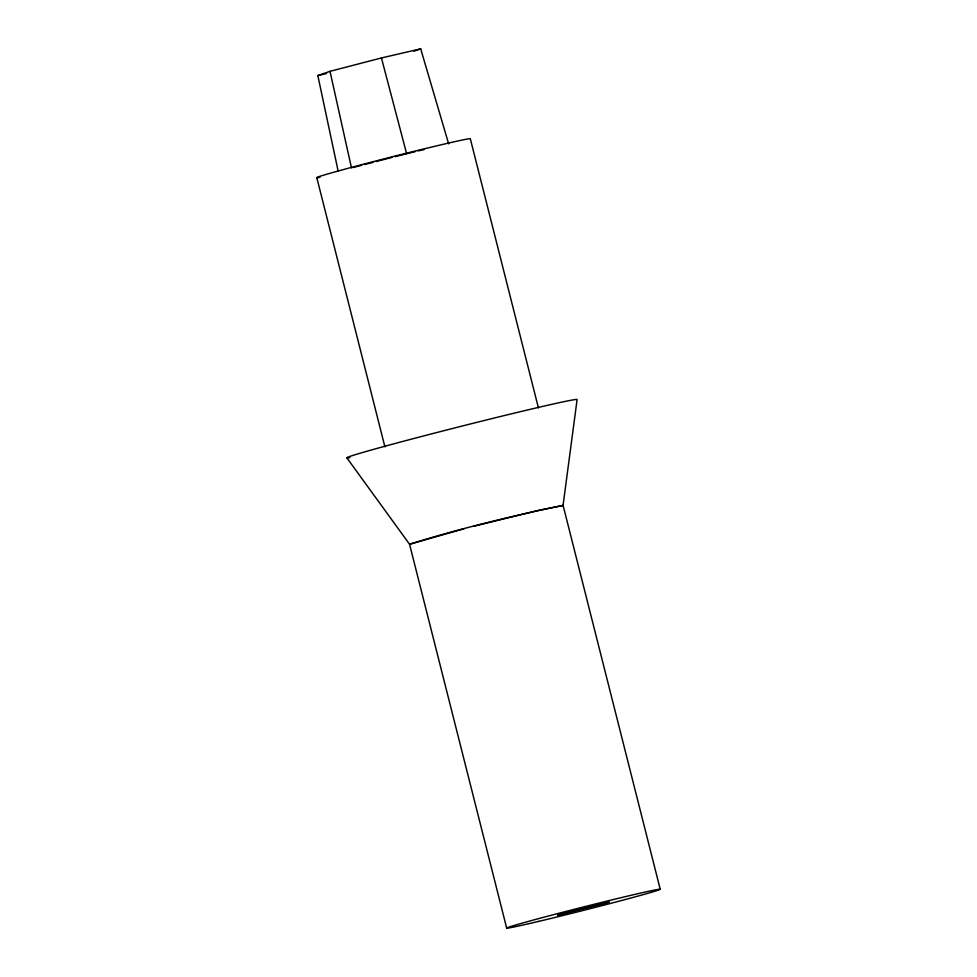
<?xml version="1.0" encoding="UTF-8"?>
<svg xmlns="http://www.w3.org/2000/svg" width="977" height="977" viewBox="0 0 977 977"><rect width="100%" height="100%" fill="white"/><g stroke="black" fill="none" stroke-linecap="round" stroke-linejoin="round"><path stroke-width="1.47" d="M660.208 889.217L563.07 505.329L577.114 399.446A118.828 2.491 -14.2 0 0 446.88 429.929A118.828 2.491 -14.2 0 0 349.827 457.602M562.74 505.634L538.779 510.275L473.772 526.273M338.127 170.999L317.83 75.559L330.006 71.321L381.445 57.961L420.696 48.85L448.651 143.863M413.93 51.207L420.696 48.85M563.07 505.329C511.496 516.174 459.801 528.508 409.558 544.262L506.697 928.15M463.99 528.801L409.558 544.262L346.859 457.847M352.941 167.568L361.637 165.308M364.543 164.551L373.238 162.292M376.145 161.535L392.095 157.395M395.001 156.638L415.298 151.606M317.83 75.559L326.55 73.544M418.205 150.934L424.006 149.591M381.445 57.961L406.603 153.633M538.412 407.873L470.303 138.71A79.21 1.661 -14.2 0 0 380.993 159.666A79.21 1.661 -14.2 0 0 320.065 177.264M316.792 177.643L384.901 446.807M330.006 71.321L351.488 167.934M558.209 914.936L557.549 915.254L609.355 902.113L558.209 914.936M538.754 921.372A79.21 1.661 -14.2 0 0 659.878 889.522A79.21 1.661 -14.2 0 0 551.724 915.144A79.21 1.661 -14.2 0 0 538.754 921.372"/></g></svg>
